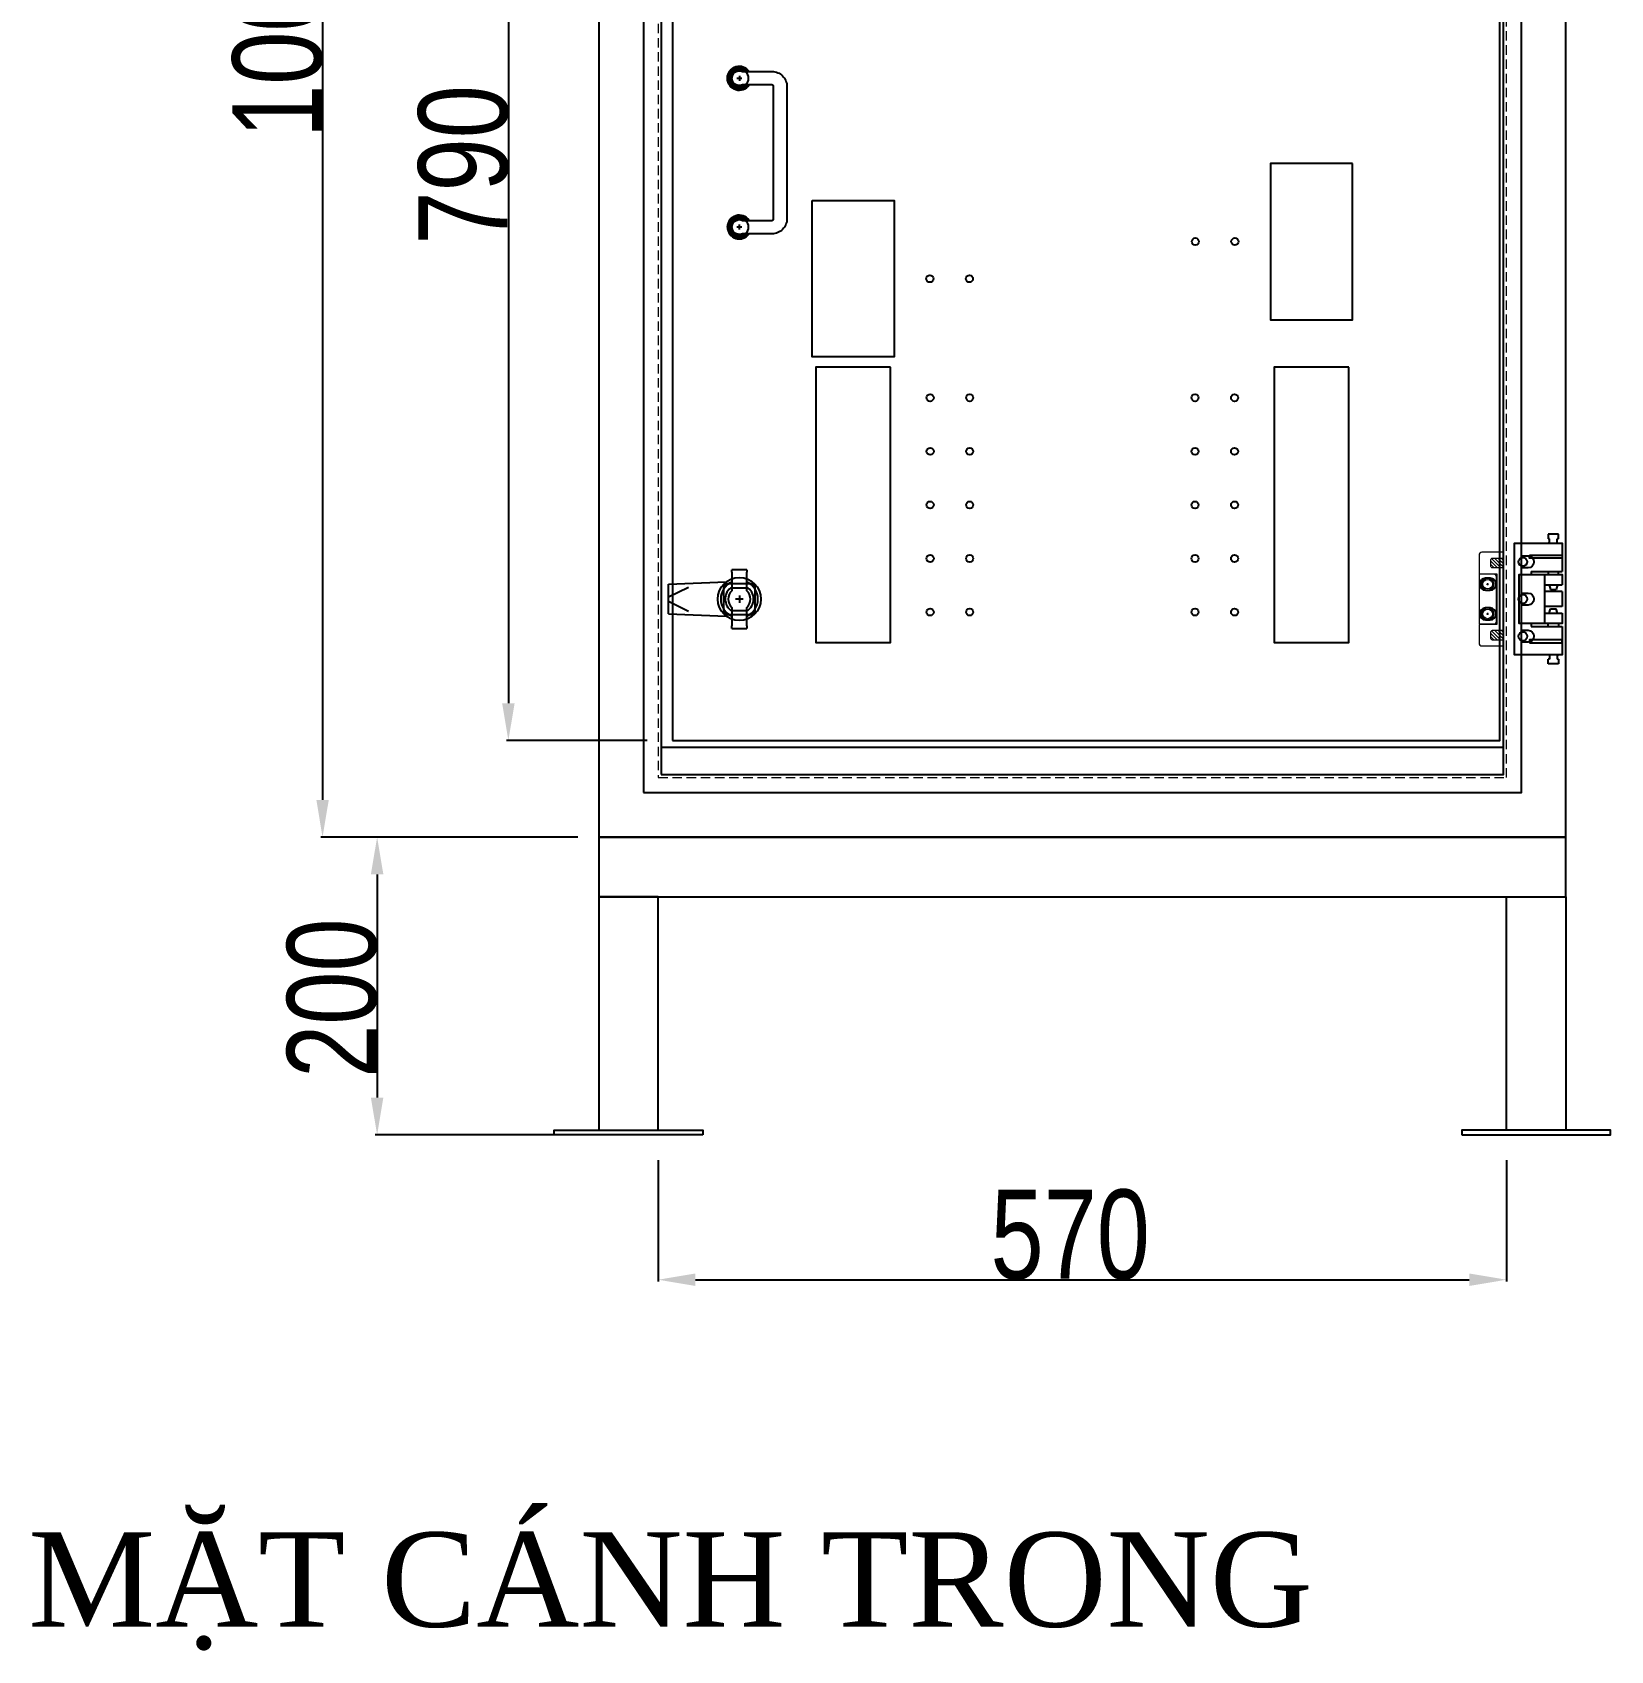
# Model space of a CAD drawing. Header units: inches. Extents: x 21 to 136330, y 8 to 58290.
# Drawn here: x 28347 to 29407, y 43124 to 44211 of the extents above; entities that cross this region are included whole.
import ezdxf

# ---------------------------------------------------------------- set-up
doc = ezdxf.new("R2010")
doc.units = ezdxf.units.IN
doc.header["$MEASUREMENT"] = 0
doc.linetypes.add('HIDDEN', pattern=[9.525, 6.35, -3.175])
doc.linetypes.add('HIDDEN2', pattern=[4.7625, 3.175, -1.5875])
doc.layers.add('0 TĂNG CỨNG', color=7, linetype='Continuous', lineweight=15)
doc.layers.add('@.0.DM. NÉT ĐỨT', color=8, linetype='HIDDEN', lineweight=9)
for name, color, linetype in [('1-EMC-ACESS', 4, 'Continuous'), ('@.0.DM. NÉT CHÍNH', 7, 'Continuous'), ('@.DM. THIẾT BỊ', 7, 'Continuous')]:
    doc.layers.add(name, color=color, linetype=linetype)
doc.layers.add('@.DM. KÍCH THƯỚC', color=8, linetype='Continuous', transparency=0.2)
doc.layers.add('@.DM. KÍCH THƯỚC @ 1', color=8, linetype='Continuous', transparency=0.2)
doc.styles.add('ARIAL', font='arial.ttf')
doc.styles.add('roman', font='roman.shx', dxfattribs={"width": 0.8})
doc.dimstyles.new('Kích thước Duy Mạnh', dxfattribs={"dimtxt": 30, "dimasz": 25, "dimexe": 1.25, "dimexo": 20, "dimtad": 1, "dimdec": 1, "dimtxsty": 'roman', "dimcen": 2.5, "dimclrd": 8, "dimclre": 8, "dimclrt": 2, "dimadec": 0, "dimazin": 0, "dimtfac": 1, "dimtdec": 1, "dimtix": 1, "dimtmove": 0, "dimatfit": 3, "dimfxl": 1, "dimtfillclr": 1, "dimarcsym": 0})

# ---------------------------------------------------------------- blocks, each defined once
blk = doc.blocks.new('*D749')
at = {"layer": '@.DM. KÍCH THƯỚC', "color": 8, "lineweight": -2, "transparency": 16777216}
for p, q in [((28759.8, 44525.6), (28665.3, 44525.6)), ((28759.8, 43735.6), (28665.3, 43735.6))]:
    blk.add_line(p, q, dxfattribs=at)
at = {"layer": '@.DM. KÍCH THƯỚC', "lineweight": -2, "transparency": 16777216}
blk.add_line((28666.6, 44500.6), (28666.6, 43760.6), dxfattribs=at)
at = {"layer": '@.DM. KÍCH THƯỚC', "transparency": 16777216}
for points in [[(28662.4, 44500.6), (28670.8, 44500.6), (28666.6, 44525.6)], [(28662.4, 43760.6), (28670.8, 43760.6), (28666.6, 43735.6)]]:
    blk.add_solid(points, dxfattribs=at)
at = {"layer": 'Defpoints', "color": 0, "transparency": 16777216}
for p in [(28779.8, 44525.6), (28666.6, 43735.6), (28779.8, 43735.6)]:
    blk.add_point(p, dxfattribs=at)
at = {"layer": '@.DM. KÍCH THƯỚC', "color": 2, "transparency": 16777216, "insert": (28606, 44068.9), "char_height": 60, "attachment_point": 1, "rotation": 90, "style": 'roman'}
blk.add_mtext('790', dxfattribs=at)
blk = doc.blocks.new('*D754')
at = {"layer": '@.DM. KÍCH THƯỚC', "color": 8, "lineweight": -2, "transparency": 16777216}
for p, q in [((28707.8, 44670.5), (28540.5, 44670.5)), ((28710.4, 43670.6), (28540.5, 43670.6))]:
    blk.add_line(p, q, dxfattribs=at)
at = {"layer": '@.DM. KÍCH THƯỚC', "lineweight": -2, "transparency": 16777216}
blk.add_line((28541.7, 44645.5), (28541.7, 43695.6), dxfattribs=at)
at = {"layer": '@.DM. KÍCH THƯỚC', "transparency": 16777216}
for points in [[(28537.6, 44645.5), (28545.9, 44645.5), (28541.7, 44670.5)], [(28537.6, 43695.6), (28545.9, 43695.6), (28541.7, 43670.6)]]:
    blk.add_solid(points, dxfattribs=at)
at = {"layer": 'Defpoints', "color": 0, "transparency": 16777216}
for p in [(28727.8, 44670.5), (28541.7, 43670.6), (28730.4, 43670.6)]:
    blk.add_point(p, dxfattribs=at)
at = {"layer": '@.DM. KÍCH THƯỚC', "color": 2, "transparency": 16777216, "insert": (28481.1, 44140.6), "char_height": 60, "attachment_point": 1, "rotation": 90, "style": 'roman'}
blk.add_mtext('1000', dxfattribs=at)
blk = doc.blocks.new('HL011-1-6')
at = {"color": 8}
for p, q in [((29.5, 81), (22.5, 81)), ((22.5, 81), (22.5, 78)), ((23.5, 78), (22.5, 78)), ((23.5, 75), (23.5, 78)), ((29.5, 78), (28.5, 78)), ((28.5, 75), (28.5, 78)), ((29.5, 78), (29.5, 81)), ((23.5, 75), (22.5, 75)), ((28.5, 75), (29.5, 75)), ((11, 56), (11, 54)), ((11, 56), (32, 56)), ((22.5, 56), (22.5, 54)), ((29.5, 54), (29.5, 56)), ((20, 54), (20, 21)), ((20, 47), (32, 47)), ((23.1, 47), (24, 44)), ((24, 44), (28, 44)), ((28.9, 47), (28, 44)), ((32, 42.5), (20, 42.5)), ((32, 32.5), (20, 32.5)), ((20, 28), (32, 28)), ((23.1, 28), (24, 31)), ((24, 31), (28, 31)), ((28.9, 28), (28, 31)), ((11, 21), (11, 19)), ((11, 19), (32, 19)), ((22.5, 19), (22.5, 21)), ((29.5, 21), (29.5, 19)), ((23.5, 0), (22.5, 0)), ((23.5, 0), (23.5, -3)), ((28.5, 0), (28.5, -3)), ((28.5, 0), (29.5, 0)), ((22.5, -6), (22.5, -3)), ((23.5, -3), (22.5, -3)), ((29.5, -6), (22.5, -6)), ((29.5, -3), (28.5, -3)), ((29.5, -3), (29.5, -6))]:
    blk.add_line(p, q, dxfattribs=at)
for points in [[(32, 19), (32, 0), (0, 0), (0, 75), (32, 75), (32, 56)], [(32, 28), (32, 21), (3, 21), (3, 54), (32, 54), (32, 47)], [(32, 42.5), (32, 32.5)]]:
    blk.add_lwpolyline(points, dxfattribs=at)
for points in [[(10, 67), (32, 67), (32, 65), (10, 65)], [(10, 8), (32, 8), (32, 10), (10, 10)]]:
    blk.add_lwpolyline(points, close=True, dxfattribs=at)
for centre in [(5.5, 62.5), (5.5, 37.5), (5.5, 12.5)]:
    blk.add_circle(centre, 3, dxfattribs=at)
blk = doc.blocks.new('MS722')
at = {"layer": '@.DM. THIẾT BỊ', "color": 4}
for p, q in [((-5, 37.8), (-5, 39.5)), ((5, 39.5), (-5, 39.5)), ((-5, 37.8), (-5, 27.2)), ((5, 39.5), (5, 37.8)), ((5, 27.2), (5, 37.8)), ((-5, 27.2), (-5, 25.3)), ((5, 27.2), (-5, 27.2)), ((5, 25.3), (5, 27.2)), ((-5, 14.2), (-5, 12.2)), ((-5, 12.2), (-5, 1.7)), ((-5, 12.2), (5, 12.2)), ((5, 12.2), (5, 14.2)), ((5, 1.7), (5, 12.2)), ((-5, 0), (-5, 1.7)), ((-5, 0), (5, 0)), ((5, 1.7), (5, 0))]:
    blk.add_line(p, q, dxfattribs=at)
for radius, start, end in [(12.5, 113.5782, 246.4218), (7.5, 131.8103, 228.1897), (12.5, 293.5782, 66.4218), (7.5, 311.8103, 48.1897)]:
    blk.add_arc((0, 19.8), radius, start, end, dxfattribs=at)
at = {"layer": '@.DM. THIẾT BỊ', "color": 9}
for start, end in [(121.7569, 238.2431), (301.7569, 58.2431)]:
    blk.add_arc((0, 19.8), 9.5, start, end, dxfattribs=at)
blk = doc.blocks.new('KTRONG')
at = {"layer": '@.DM. THIẾT BỊ', "color": 8}
for p, q in [((-47.5, 10), (-8.9, 11.5)), ((-47.5, -10), (-47.5, 10)), ((-47.5, 1.4), (-34.1, 8.1)), ((-47.5, -1.4), (-34.1, -8.1)), ((-47.5, -10), (-8.9, -11.5))]:
    blk.add_line(p, q, dxfattribs=at)
at = {"layer": '@.DM. THIẾT BỊ', "color": 1, "ltscale": 10}
blk.add_line((0, 2.5), (0, -2.5), dxfattribs=at)
at = {"layer": '@.DM. THIẾT BỊ', "color": 8}
blk.add_lwpolyline([(10.5, 7.5), (10.5, -7.5, -0.414214), (7.5, -10.5), (-7.5, -10.5, -0.414214), (-10.5, -7.5), (-10.5, 7.5, -0.414214), (-7.5, 10.5), (7.5, 10.5, -0.414214)], format="xyb", close=True, dxfattribs=at)
at = {"layer": '@.DM. THIẾT BỊ', "color": 1, "ltscale": 10}
blk.add_lwpolyline([(2.5, 0), (-2.5, 0)], dxfattribs=at)
at = {"layer": '@.DM. THIẾT BỊ', "color": 8}
blk.add_circle((0, 0), 14.5, dxfattribs=at)
blk.add_blockref('MS722', (0, -19.8), dxfattribs=at)
blk = doc.blocks.new('*U60')
h = blk.add_hatch()
h.set_pattern_fill('ANGLE', color=140, scale=0.1, style=0)
h.set_pattern_definition([(0, (-14333.92485, -6471.2765), (0, 0.6985), [0.508, -0.1905]), (90, (-14333.92485, -6471.2765), (-0.6985, 4e-17), [0.508, -0.1905])])
edge = h.paths.add_edge_path()
edge.add_line((6.6, 112.5), (3.2, 112.5))
edge.add_arc((0, 108), 5.5, 54.9032, 305.0968)
edge.add_line((3.2, 103.5), (6.6, 103.5))
edge.add_arc((0, 108), 8, 34.2289, 325.7711, ccw=False)
h = blk.add_hatch()
h.set_pattern_fill('ANGLE', color=140, scale=0.1, style=0)
h.set_pattern_definition([(0, (-14333.92485, -6571.2765), (0, 0.6985), [0.508, -0.1905]), (90, (-14333.92485, -6571.2765), (-0.6985, 4e-17), [0.508, -0.1905])])
edge = h.paths.add_edge_path()
edge.add_line((6.6, 12.5), (3.2, 12.5))
edge.add_arc((0, 8), 5.5, 54.9032, 305.0968)
edge.add_line((3.2, 3.5), (6.6, 3.5))
edge.add_arc((0, 8), 8, 34.2289, 325.7711, ccw=False)
at = {"color": 140}
for p, q in [((0, 109.7), (0, 106.3)), ((-1.7, 108), (1.7, 108)), ((1.7, 8), (-1.7, 8)), ((0, 6.3), (0, 9.7))]:
    blk.add_line(p, q, dxfattribs=at)
for points in [[(6.6, 112.5), (3.2, 112.5, 1.924951), (3.2, 103.5), (6.6, 103.5, -3.24764)], [(2.2, 12.5), (22, 12.5, 0.414214), (23, 13.5), (23, 102.5, 0.414214), (22, 103.5), (2.2, 103.5, -1.595433), (2.2, 112.5), (22, 112.5, -0.414214), (32, 102.5), (32, 13.5, -0.414214), (22, 3.5), (2.2, 3.5, -1.595433)]]:
    blk.add_lwpolyline(points, format="xyb", close=True, dxfattribs=at)
for points in [[(-1, 113.4), (-1, 112.9)], [(1, 112.9), (1, 113.4)], [(-1, 102.6), (-1, 103.1)], [(1, 103.1), (1, 102.6)], [(-1, 13.4), (-1, 12.9)], [(1, 12.9), (1, 13.4)], [(-1, 2.6), (-1, 3.1)], [(1, 3.1), (1, 2.6)]]:
    blk.add_lwpolyline(points, dxfattribs=at)
for centre, radius, start, end in [((0, 108), 8, 34.2289, 325.7711), ((0, 108), 5.5, 54.9032, 305.0968), ((0, 8), 8, 34.2289, 325.7711), ((0, 8), 5.5, 54.9032, 305.0968)]:
    blk.add_arc(centre, radius, start, end, dxfattribs=at)
blk = doc.blocks.new('BL012-FRONT')
at = {"layer": '0 TĂNG CỨNG'}
h = blk.add_hatch(dxfattribs=at)
h.set_pattern_fill('ANSI31', color=2, scale=0.5, angle=90, style=0)
h.set_pattern_definition([(135, (-85095.0619, -23179.3125), (-1.122532015, -1.122532015), [])])
edge = h.paths.add_edge_path()
edge.add_line((-0.4, 52.7), (7.2, 52.7))
edge.add_line((7.2, 52.7), (7.2, 58.8))
edge.add_line((7.2, 58.8), (-0.4, 58.8))
edge.add_arc((-0.4, 57.8), 1, 90, 180)
edge.add_line((-1.4, 57.8), (-1.4, 53.7))
edge.add_arc((-0.4, 53.7), 1, 180, 270)
h = blk.add_hatch(dxfattribs=at)
h.set_pattern_fill('ANSI31', color=2, scale=0.5, angle=90, style=0)
h.set_pattern_definition([(135, (-85095.0619, -23227.8125), (-1.122532015, -1.122532015), [])])
edge = h.paths.add_edge_path()
edge.add_line((-0.4, 4.2), (7.2, 4.2))
edge.add_line((7.2, 4.2), (7.2, 10.3))
edge.add_line((7.2, 10.3), (-0.4, 10.3))
edge.add_arc((-0.4, 9.3), 1, 90, 180)
edge.add_line((-1.4, 9.3), (-1.4, 5.2))
edge.add_arc((-0.4, 5.2), 1, 180, 270)
at = {"color": 2, "linetype": 'HIDDEN2'}
blk.add_line((7.2, 4.2), (7.2, 10.3), dxfattribs=at)
at = {"layer": '0 TĂNG CỨNG', "color": 8}
for p, q in [((-4.1, 41.5), (-2.8, 41.5)), ((-3.4, 42.2), (-3.4, 40.8)), ((-3.4, 22.2), (-3.4, 20.8)), ((-4.1, 21.5), (-2.8, 21.5))]:
    blk.add_line(p, q, dxfattribs=at)
at = {"layer": '0 TĂNG CỨNG', "color": 1}
blk.add_lwpolyline([(-9.2, 14.5), (-9.2, 2, 0.414214), (-7.2, 0), (7.2, 0), (7.2, 63), (-7.2, 63, 0.414214), (-9.2, 61), (-9.2, 48.5), (2.8, 48.5), (2.8, 14.5)], format="xyb", close=True, dxfattribs=at)
at = {"layer": '0 TĂNG CỨNG', "color": 2}
for points in [[(-0.4, 52.7), (7.2, 52.7), (7.2, 58.8), (-0.4, 58.8, 0.414214), (-1.4, 57.8), (-1.4, 53.7, 0.414214)], [(-0.4, 4.2), (7.2, 4.2), (7.2, 10.3), (-0.4, 10.3, 0.414214), (-1.4, 9.3), (-1.4, 5.2, 0.414214)]]:
    blk.add_lwpolyline(points, format="xyb", close=True, dxfattribs=at)
at = {"layer": '0 TĂNG CỨNG', "color": 22}
blk.add_lwpolyline([(-9.2, 14.8), (0.6, 14.8, 0.414214), (2.6, 16.8), (2.6, 46.2, 0.414214), (0.6, 48.2), (-9.2, 48.2)], format="xyb", close=True, dxfattribs=at)
at = {"layer": '0 TĂNG CỨNG', "color": 61}
for centre in [(-3.4, 41.5), (-3.4, 21.5)]:
    blk.add_circle(centre, 4, dxfattribs=at)
at = {"layer": '0 TĂNG CỨNG', "color": 8}
for centre in [(-3.4, 41.5), (-3.4, 21.5)]:
    blk.add_circle(centre, 3.2, dxfattribs=at)
blk = doc.blocks.new('*D830')
at = {"layer": '@.DM. KÍCH THƯỚC', "color": 8, "lineweight": -2, "transparency": 16777216}
for p, q in [((28713.3, 43670.6), (28577.1, 43670.6)), ((28697.3, 43470.6), (28577.1, 43470.6))]:
    blk.add_line(p, q, dxfattribs=at)
at = {"layer": '@.DM. KÍCH THƯỚC', "lineweight": -2, "transparency": 16777216}
blk.add_line((28578.4, 43645.6), (28578.4, 43495.6), dxfattribs=at)
at = {"layer": '@.DM. KÍCH THƯỚC', "transparency": 16777216}
for points in [[(28574.2, 43645.6), (28582.6, 43645.6), (28578.4, 43670.6)], [(28574.2, 43495.6), (28582.6, 43495.6), (28578.4, 43470.6)]]:
    blk.add_solid(points, dxfattribs=at)
at = {"layer": 'Defpoints', "color": 0, "transparency": 16777216}
for p in [(28733.3, 43670.6), (28578.4, 43470.6), (28717.3, 43470.6)]:
    blk.add_point(p, dxfattribs=at)
at = {"layer": '@.DM. KÍCH THƯỚC', "color": 2, "transparency": 16777216, "insert": (28517.8, 43508.9), "char_height": 60, "attachment_point": 1, "rotation": 90, "style": 'roman'}
blk.add_mtext('200', dxfattribs=at)
blk = doc.blocks.new('*D831')
at = {"layer": '@.DM. KÍCH THƯỚC', "color": 8, "lineweight": -2, "transparency": 16777216}
for p, q in [((28767.3, 43453.6), (28767.3, 43372)), ((29337.3, 43453.6), (29337.3, 43372))]:
    blk.add_line(p, q, dxfattribs=at)
at = {"layer": '@.DM. KÍCH THƯỚC', "lineweight": -2, "transparency": 16777216}
blk.add_line((28792.3, 43373.2), (29312.3, 43373.2), dxfattribs=at)
at = {"layer": '@.DM. KÍCH THƯỚC', "transparency": 16777216}
for points in [[(28792.3, 43377.4), (28792.3, 43369), (28767.3, 43373.2)], [(29312.3, 43377.4), (29312.3, 43369), (29337.3, 43373.2)]]:
    blk.add_solid(points, dxfattribs=at)
at = {"layer": 'Defpoints', "color": 0, "transparency": 16777216}
for p in [(28767.3, 43473.6), (29337.3, 43473.6), (29337.3, 43373.2)]:
    blk.add_point(p, dxfattribs=at)
at = {"layer": '@.DM. KÍCH THƯỚC', "color": 2, "transparency": 16777216, "insert": (28990.6, 43433.8), "char_height": 60, "attachment_point": 1, "style": 'roman'}
blk.add_mtext('570', dxfattribs=at)

msp = doc.modelspace()

# ---------------------------------------------------------------- linework, layer by layer
at = {"layer": '@.0.DM. NÉT CHÍNH'}
for p, q in [((28814.3092, 43841.1229), (28829.3092, 43841.1229)), ((28811.3092, 43823.1229), (28811.3092, 43838.1229)), ((28832.3092, 43838.1229), (28832.3092, 43823.1229)), ((28829.3092, 43820.1229), (28814.3092, 43820.1229))]:
    msp.add_line(p, q, dxfattribs=at)
for points in [[(28727.3092, 43670.6229), (29377.3092, 43670.6229), (29377.3092, 44605.5596), (28727.3092, 44605.5596)], [(28757.3092, 43700.6229), (29347.3092, 43700.6229), (29347.3092, 44560.5596), (28757.3092, 44560.5596)], [(28769.3092, 43712.6229), (29335.3092, 43712.6229), (29335.3092, 44548.5596), (28769.3092, 44548.5596)], [(28769.3092, 43731.1229), (29335.3092, 43731.1229), (29335.3092, 44530.1229), (28769.3092, 44530.1229)], [(28727.3092, 43630.6229), (29377.3092, 43630.6229), (29377.3092, 43670.6229), (28727.3092, 43670.6229)], [(28727.3092, 43473.6229), (28767.3092, 43473.6229), (28767.3092, 43630.6229), (28727.3092, 43630.6229)], [(29377.3092, 43473.6229), (29337.3092, 43473.6229), (29337.3092, 43630.6229), (29377.3092, 43630.6229)], [(28797.3092, 43470.6229), (28697.3092, 43470.6229), (28697.3092, 43473.6229), (28797.3092, 43473.6229)], [(29307.3092, 43470.6229), (29407.3092, 43470.6229), (29407.3092, 43473.6229), (29307.3092, 43473.6229)]]:
    msp.add_lwpolyline(points, close=True, dxfattribs=at)
at = {"layer": '@.0.DM. NÉT CHÍNH', "color": 6}
msp.add_lwpolyline([(28776.8092, 43735.6229), (29332.8092, 43735.6229), (29332.8092, 44525.6229), (28776.8092, 44525.6229)], close=True, dxfattribs=at)
at = {"layer": '@.0.DM. NÉT CHÍNH', "color": 1}
for points in [[(29233.8092, 44123.3811), (29178.8092, 44123.3811), (29178.8092, 44018.3811), (29233.8092, 44018.3811)], [(28870.8092, 44098.3811), (28925.8092, 44098.3811), (28925.8092, 43993.3811), (28870.8092, 43993.3811)], [(28923.3092, 43986.3811), (28873.3092, 43986.3811), (28873.3092, 43801.3811), (28923.3092, 43801.3811)], [(29231.3092, 43986.3811), (29181.3092, 43986.3811), (29181.3092, 43801.3811), (29231.3092, 43801.3811)]]:
    msp.add_lwpolyline(points, close=True, dxfattribs=at)
at = {"layer": '@.0.DM. NÉT CHÍNH'}
for points in [[(29347.3092, 43859.6229), (29351.8092, 43859.6229, -1), (29351.8092, 43851.6229), (29347.3092, 43851.6229)], [(29347.3092, 43834.6229), (29351.8092, 43834.6229, -1), (29351.8092, 43826.6229), (29347.3092, 43826.6229)], [(29347.3092, 43809.6229), (29351.8092, 43809.6229, -1), (29351.8092, 43801.6229), (29347.3092, 43801.6229)]]:
    msp.add_lwpolyline(points, format="xyb", dxfattribs=at)
for points in [[(29323.3092, 43836.6229), (29326.3092, 43836.6229, 1), (29326.3092, 43844.6229), (29323.3092, 43844.6229, 1)], [(29323.3092, 43816.6229), (29326.3092, 43816.6229, 1), (29326.3092, 43824.6229), (29323.3092, 43824.6229, 1)]]:
    msp.add_lwpolyline(points, format="xyb", close=True, dxfattribs=at)
for centre in [(28821.8092, 44180.6229), (28821.8092, 44080.6229)]:
    msp.add_circle(centre, 6, dxfattribs=at)
at = {"layer": '@.0.DM. NÉT CHÍNH', "color": 1}
for centre in [(29128.2092, 44070.8811), (29154.8092, 44070.8811), (28949.8092, 44045.8811), (28976.4092, 44045.8811), (28950.0092, 43965.8811), (28976.6092, 43965.8811), (29128.0092, 43965.8811), (29154.6092, 43965.8811), (28950.0092, 43929.8811), (28976.6092, 43929.8811), (29128.0092, 43929.8811), (29154.6092, 43929.8811), (28950.0092, 43893.8811), (28976.6092, 43893.8811), (29128.0092, 43893.8811), (29154.6092, 43893.8811), (28950.0092, 43857.8811), (28976.6092, 43857.8811), (29128.0092, 43857.8811), (29154.6092, 43857.8811), (28950.0092, 43821.8811), (28976.6092, 43821.8811), (29128.0092, 43821.8811), (29154.6092, 43821.8811)]:
    msp.add_circle(centre, 2.4, dxfattribs=at)
at = {"layer": '@.0.DM. NÉT CHÍNH'}
for centre, start, end in [((28814.3092, 43838.1229), 90, 180), ((28829.3092, 43838.1229), 0, 90), ((28814.3092, 43823.1229), 180, 270), ((28829.3092, 43823.1229), 270, 0)]:
    msp.add_arc(centre, 3, start, end, dxfattribs=at)
at = {"layer": '@.0.DM. NÉT ĐỨT'}
msp.add_lwpolyline([(28767.3092, 43710.6229), (29337.3092, 43710.6229), (29337.3092, 44550.5596), (28767.3092, 44550.5596)], close=True, dxfattribs=at)

# ---------------------------------------------------------------- block references
for name, p in [('*U60', (28821.8092, 44072.6229)), ('KTRONG', (28821.8092, 43830.6229))]:
    msp.add_blockref(name, p)
at = {"color": 7}
msp.add_blockref('HL011-1-6', (29342.8092, 43793.1229), dxfattribs=at)
at = {"color": 2}
msp.add_blockref('BL012-FRONT', (29328.0592, 43799.1229), dxfattribs=at)

# ---------------------------------------------------------------- texts
at = {"layer": '1-EMC-ACESS', "color": 1, "linetype": 'ByBlock', "lineweight": -2, "insert": (28775.5915, 43203.4928), "char_height": 63.504, "width": 972.626469, "attachment_point": 2, "style": 'ARIAL'}
msp.add_mtext('{\\fTimes New Roman|b0|i0|c0|p18;\\C7;MẶT CÁNH TRONG}', dxfattribs=at)

# ---------------------------------------------------------------- dimensions: what is measured, and where the dimension line sits
at = {"layer": '@.DM. KÍCH THƯỚC @ 1', "color": 0}
for base, p1, p2, angle, picture, middle in [((28541.7184, 43670.6229), (28727.8092, 44670.4998), (28730.3799, 43670.6229), 270, '*D754', (28541.7184, 44220.5613)), ((28666.5926, 43735.6229), (28779.8092, 44525.6229), (28779.8092, 43735.6229), 270, '*D749', (28666.5926, 44130.6229)), ((28578.3937, 43470.6229), (28733.3092, 43670.6229), (28717.3092, 43470.6229), 270, '*D830', (28578.3937, 43570.6229)), ((29337.3092, 43373.2042), (28767.3092, 43473.6229), (29337.3092, 43473.6229), 180, '*D831', (29052.3092, 43373.2042))]:
    dim = msp.add_linear_dim(base=base, p1=p1, p2=p2, angle=angle, dimstyle='Kích thước Duy Mạnh', override={"dimscale": 1, "dimtxt": 60, "dimdec": 0, "dimclrd": 256, "dimtdec": 0, "dimtix": 1, "dimtofl": 0, "dimtmove": 0, "dimatfit": 1}, dxfattribs=at)
    dim.commit()
    dim.dimension.update_dxf_attribs({"geometry": picture, "text_midpoint": middle, "dimtype": 128})

doc.saveas('drawing.dxf')
